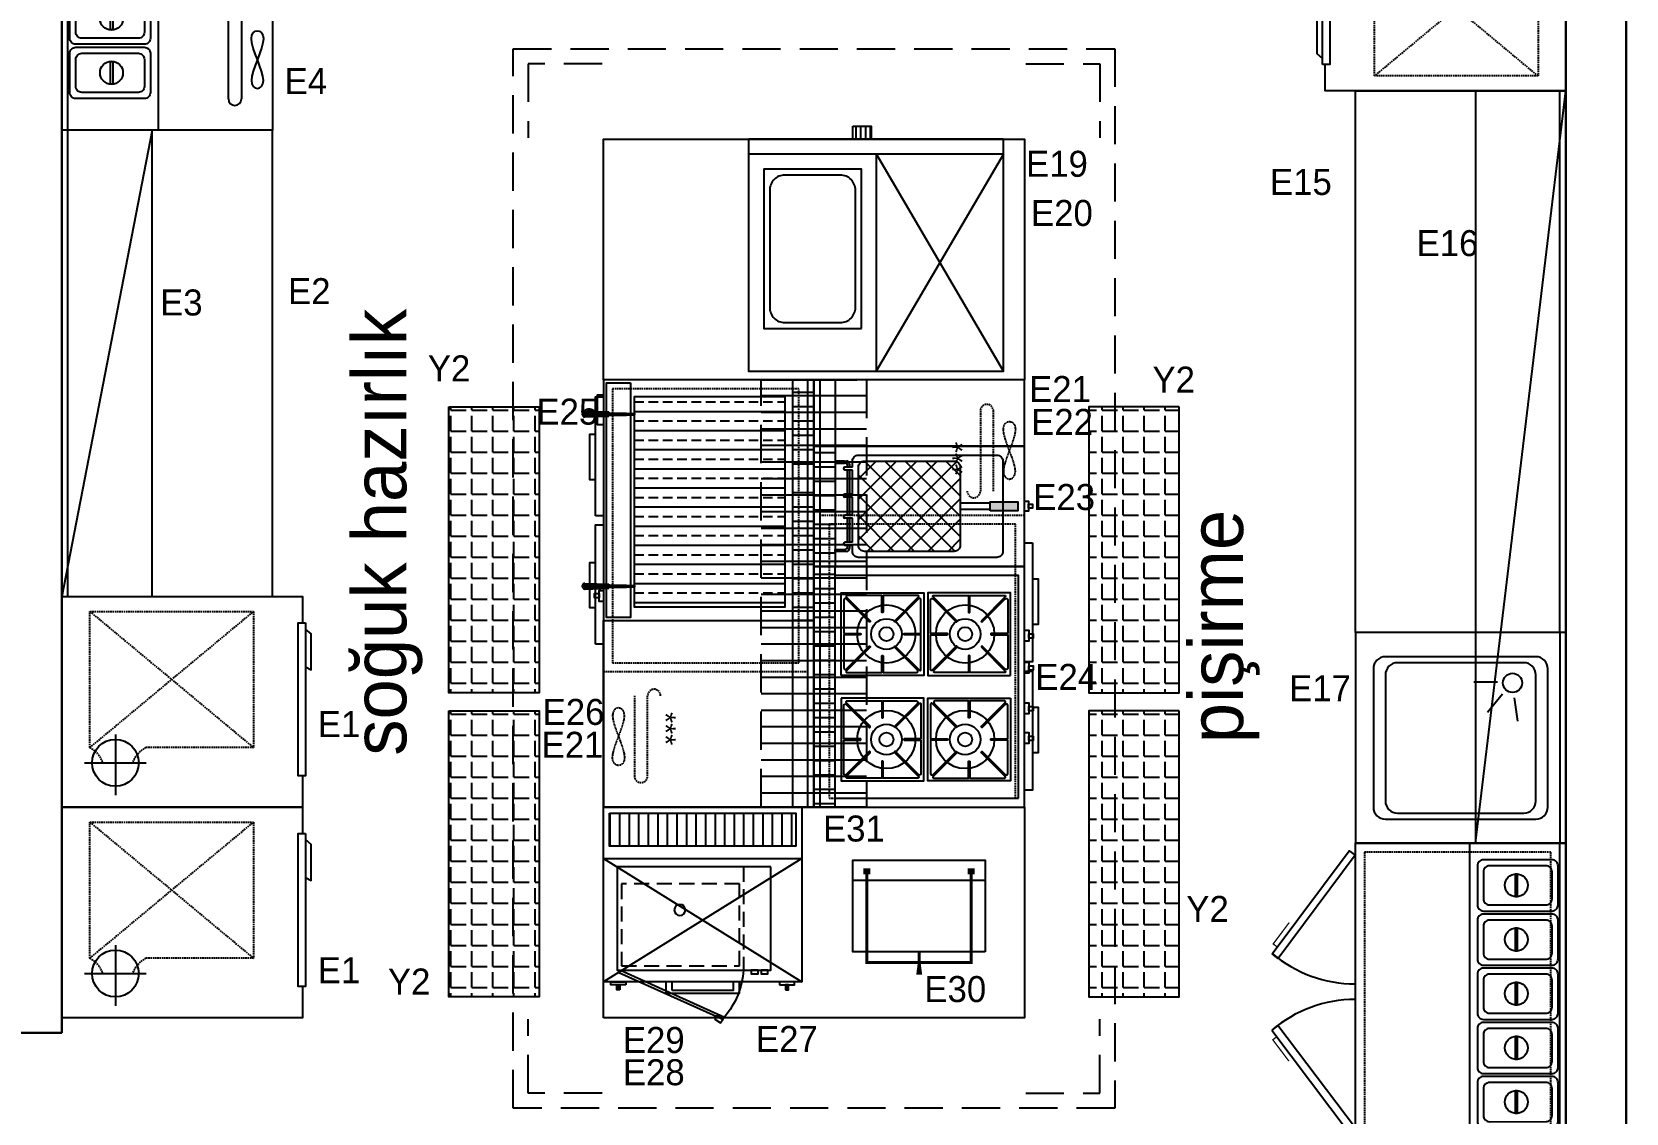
# Model space of a CAD drawing. Header units: centimetres. Extents: x 10321 to 16377, y 5009 to 10690.
# Drawn here: x 13341 to 13871, y 7037 to 7397 of the extents above; entities that cross this region are included whole.
import ezdxf
from ezdxf.enums import TextEntityAlignment as Align

# ---------------------------------------------------------------- set-up
doc = ezdxf.new("R2010")
doc.units = ezdxf.units.CM
doc.header["$MEASUREMENT"] = 0
doc.linetypes.add('DASHED', pattern=[0.75, 0.5, -0.25])
doc.linetypes.add('HIDDENX2', pattern=[19.05, 12.7, -6.35])
doc.layers.add('CIHAZ', color=2, linetype='Continuous')
doc.layers.add('MUTFAKEKİPMAN', color=1, linetype='Continuous')
doc.layers.add('xxx_Auto_Duvar_Duvar Plan Kesit', color=7, linetype='Continuous', lineweight=30)
doc.styles.get("Standard").update_dxf_attribs({"font": 'arial.ttf'})
doc.styles.add('TAKSİM', font='GOTHIC.TTF', dxfattribs={"height": 20})
pattern_1 = [(360, (11440.315, 1288.678), (-1e-14, 6.985), [5.08, -1.905]), (90, (11440.315, 1288.678), (-6.985, -1e-14), [5.08, -1.905])]
pattern_2 = [(360, (11440.315, 1389.725), (-1e-14, 6.985), [5.08, -1.905]), (90, (11440.315, 1389.725), (-6.985, -1e-14), [5.08, -1.905])]

# ---------------------------------------------------------------- blocks, each defined once
blk = doc.blocks.new('A$C734D7A9C')
at = {"layer": 'CIHAZ', "color": 1}
for p, q in [((14.73, 75.33), (14.73, 54.78)), ((24.09, 65.06), (3.98, 65.06))]:
    blk.add_line(p, q, dxfattribs=at)
at = {"layer": 'CIHAZ', "color": 5, "linetype": 'DASHED'}
blk.add_line((65.01, 73.52), (19.82, 19.15), dxfattribs=at)
at = {"layer": 'CIHAZ', "color": 5}
for points in [[(61.2, 1.82), (10.36, 1.82), (10.36, 4.32), (61.2, 4.32)], [(59.2, 1.82), (46.6, 1.82), (45.6, 0), (57.6, 0)]]:
    blk.add_lwpolyline(points, close=True, dxfattribs=at)
at = {"layer": 'CIHAZ', "color": 1}
blk.add_circle((14.73, 65.06), 7.76, dxfattribs=at)
at = {"layer": 'MUTFAKEKİPMAN', "linetype": 'DASHED'}
for p, q in [((19.82, 73.52), (65.01, 73.52)), ((65.01, 73.52), (65.01, 19.15)), ((19.82, 19.15), (19.82, 54.92)), ((65.01, 19.15), (19.82, 19.15))]:
    blk.add_line(p, q, dxfattribs=at)
at = {"layer": 'MUTFAKEKİPMAN', "color": 5, "linetype": 'DASHED'}
blk.add_line((19.82, 73.52), (65.01, 19.15), dxfattribs=at)
at = {"layer": 'MUTFAKEKİPMAN'}
blk.add_lwpolyline([(10.36, 2.81), (0, 2.81), (0, 82.81), (70, 82.81), (70, 2.81), (61.2, 2.81)], dxfattribs=at)
at = {"layer": 'MUTFAKEKİPMAN', "linetype": 'DASHED'}
for centre, radius, start, end in [((11.6, 78.09), 9.4, 291.2079, 330.9566), ((11, 49.89), 10.16, 29.6907, 66.7752)]:
    blk.add_arc(centre, radius, start, end, dxfattribs=at)
blk = doc.blocks.new('188-70-M')
at = {"layer": 'MUTFAKEKİPMAN'}
blk.add_line((47.58, -126.01), (47.58, 61.99), dxfattribs=at)
for points in [[(-48.08, 25.3), (-22.47, 59.53), (-20.42, 57.99), (-46.03, 23.76)], [(-20.42, -126.01), (49.58, -126.01), (49.58, 61.99), (-20.42, 61.99)], [(17.58, 61.99), (17.58, -126.02), (49.58, -126.02), (49.58, 61.99)], [(32.71, 51.77), (32.71, 44.27), (33.46, 44.27), (33.46, 51.77)], [(32.71, 33.77), (32.71, 26.27), (33.46, 26.27), (33.46, 33.77)], [(32.71, 15.77), (32.71, 8.27), (33.46, 8.27), (33.46, 15.77)], [(-48.23, -0.07), (-22.46, -34.18), (-20.42, -32.64), (-46.19, 1.48)], [(32.71, -2.23), (32.71, -9.73), (33.46, -9.73), (33.46, -2.23)], [(32.71, -20.23), (32.71, -27.73), (33.46, -27.73), (33.46, -20.23)], [(32.71, -38.23), (32.71, -45.73), (33.46, -45.73), (33.46, -38.23)], [(-48.23, -46.05), (-22.46, -80.16), (-20.42, -78.61), (-46.19, -44.5)], [(32.71, -56.23), (32.71, -63.73), (33.46, -63.73), (33.46, -56.23)], [(32.71, -74.23), (32.71, -81.73), (33.46, -81.73), (33.46, -74.23)], [(-17.39, -109.57), (-17.22, -108.11), (-16.77, -106.41), (-16.12, -104.55), (-15.39, -102.6), (-14.65, -100.65), (-14.01, -98.79), (-13.56, -97.09), (-13.39, -95.63), (-13.56, -94.48), (-14.01, -93.67), (-14.65, -93.18), (-15.39, -93.01), (-16.12, -93.18), (-16.77, -93.67), (-17.22, -94.48), (-17.39, -95.63), (-17.22, -97.09), (-16.77, -98.79), (-16.12, -100.65), (-15.39, -102.6), (-14.65, -104.55), (-14.01, -106.41), (-13.56, -108.11), (-13.39, -109.57), (-13.56, -110.72), (-14.01, -111.53), (-14.65, -112.02), (-15.39, -112.19), (-16.12, -112.02), (-16.77, -111.53), (-17.22, -110.72)], [(32.71, -92.23), (32.71, -99.73), (33.46, -99.73), (33.46, -92.23)], [(32.32, -110.23), (32.32, -117.73), (33.07, -117.73), (33.07, -110.23)]]:
    blk.add_lwpolyline(points, close=True, dxfattribs=at)
at = {"layer": 'MUTFAKEKİPMAN', "linetype": 'DASHED'}
blk.add_lwpolyline([(44.58, -78.01), (44.58, 58.99), (-17.42, 58.99), (-17.42, -78.01)], close=True, dxfattribs=at)
at = {"layer": 'MUTFAKEKİPMAN'}
for points in [[(20.18, 54.48), (20.18, 41.48, 0.414214), (22.18, 39.48), (44.98, 39.48, 0.414214), (46.98, 41.48), (46.98, 54.48, 0.414214), (44.98, 56.48), (22.18, 56.48, 0.414214)], [(22.18, 52.48), (22.18, 43.48, 0.414214), (24.18, 41.48), (42.98, 41.48, 0.414214), (44.98, 43.48), (44.98, 52.48, 0.414214), (42.98, 54.48), (24.18, 54.48, 0.414214)], [(20.18, 36.48), (20.18, 23.48, 0.414214), (22.18, 21.48), (44.98, 21.48, 0.414214), (46.98, 23.48), (46.98, 36.48, 0.414214), (44.98, 38.48), (22.18, 38.48, 0.414214)], [(22.18, 34.48), (22.18, 25.48, 0.414214), (24.18, 23.48), (42.98, 23.48, 0.414214), (44.98, 25.48), (44.98, 34.48, 0.414214), (42.98, 36.48), (24.18, 36.48, 0.414214)], [(20.18, 18.48), (20.18, 5.48, 0.414214), (22.18, 3.48), (44.98, 3.48, 0.414214), (46.98, 5.48), (46.98, 18.48, 0.414214), (44.98, 20.48), (22.18, 20.48, 0.414214)], [(22.18, 16.48), (22.18, 7.48, 0.414214), (24.18, 5.48), (42.98, 5.48, 0.414214), (44.98, 7.48), (44.98, 16.48, 0.414214), (42.98, 18.48), (24.18, 18.48, 0.414214)], [(20.18, 0.48), (20.18, -12.52, 0.414214), (22.18, -14.52), (44.98, -14.52, 0.414214), (46.98, -12.52), (46.98, 0.48, 0.414214), (44.98, 2.48), (22.18, 2.48, 0.414214)], [(22.18, -1.52), (22.18, -10.52, 0.414214), (24.18, -12.52), (42.98, -12.52, 0.414214), (44.98, -10.52), (44.98, -1.52, 0.414214), (42.98, 0.48), (24.18, 0.48, 0.414214)], [(20.18, -17.52), (20.18, -30.52, 0.414214), (22.18, -32.52), (44.98, -32.52, 0.414214), (46.98, -30.52), (46.98, -17.52, 0.414214), (44.98, -15.52), (22.18, -15.52, 0.414214)], [(22.18, -19.52), (22.18, -28.52, 0.414214), (24.18, -30.52), (42.98, -30.52, 0.414214), (44.98, -28.52), (44.98, -19.52, 0.414214), (42.98, -17.52), (24.18, -17.52, 0.414214)], [(20.18, -35.52), (20.18, -48.52, 0.414214), (22.18, -50.52), (44.98, -50.52, 0.414214), (46.98, -48.52), (46.98, -35.52, 0.414214), (44.98, -33.52), (22.18, -33.52, 0.414214)], [(22.18, -37.52), (22.18, -46.52, 0.414214), (24.18, -48.52), (42.98, -48.52, 0.414214), (44.98, -46.52), (44.98, -37.52, 0.414214), (42.98, -35.52), (24.18, -35.52, 0.414214)], [(20.18, -53.52), (20.18, -66.52, 0.414214), (22.18, -68.52), (44.98, -68.52, 0.414214), (46.98, -66.52), (46.98, -53.52, 0.414214), (44.98, -51.52), (22.18, -51.52, 0.414214)], [(22.18, -55.52), (22.18, -64.52, 0.414214), (24.18, -66.52), (42.98, -66.52, 0.414214), (44.98, -64.52), (44.98, -55.52, 0.414214), (42.98, -53.52), (24.18, -53.52, 0.414214)], [(20.18, -71.52), (20.18, -84.52, 0.414214), (22.18, -86.52), (44.98, -86.52, 0.414214), (46.98, -84.52), (46.98, -71.52, 0.414214), (44.98, -69.52), (22.18, -69.52, 0.414214)], [(22.18, -73.52), (22.18, -82.52, 0.414214), (24.18, -84.52), (42.98, -84.52, 0.414214), (44.98, -82.52), (44.98, -73.52, 0.414214), (42.98, -71.52), (24.18, -71.52, 0.414214)], [(20.18, -89.52), (20.18, -102.52, 0.414214), (22.18, -104.52), (44.98, -104.52, 0.414214), (46.98, -102.52), (46.98, -89.52, 0.414214), (44.98, -87.52), (22.18, -87.52, 0.414214)], [(22.18, -91.52), (22.18, -100.52, 0.414214), (24.18, -102.52), (42.98, -102.52, 0.414214), (44.98, -100.52), (44.98, -91.52, 0.414214), (42.98, -89.52), (24.18, -89.52, 0.414214)], [(19.79, -107.52), (19.79, -120.52, 0.414214), (21.79, -122.52), (44.59, -122.52, 0.414214), (46.59, -120.52), (46.59, -107.52, 0.414214), (44.59, -105.52), (21.79, -105.52, 0.414214)], [(21.79, -109.52), (21.79, -118.52, 0.414214), (23.79, -120.52), (42.59, -120.52, 0.414214), (44.59, -118.52), (44.59, -109.52, 0.414214), (42.59, -107.52), (23.79, -107.52, 0.414214)]]:
    blk.add_lwpolyline(points, format="xyb", close=True, dxfattribs=at)
at = {"layer": 'MUTFAKEKİPMAN', "const_width": 0.428}
for points in [[(-46.4, 27.55), (-47.72, 28.54), (-43.49, 34.19), (-42.41, 35.64)], [(-46.54, -2.32), (-47.86, -3.31), (-43.6, -8.95), (-42.51, -10.39)], [(-46.54, -48.29), (-47.86, -49.29), (-43.6, -54.92), (-42.51, -56.37)]]:
    blk.add_lwpolyline(points, dxfattribs=at)
at = {"layer": 'MUTFAKEKİPMAN'}
blk.add_lwpolyline([(47.58, -81.01), (-20.42, -81.01)], dxfattribs=at)
for points in [[(-10.08, -89.01), (-10.08, -115.68, 1), (-5.74, -115.68)], [(-5.74, -115.68), (-5.74, -89.01, -1), (-1.39, -89.01)]]:
    blk.add_lwpolyline(points, format="xyb", dxfattribs=at)
for centre in [(33.11, 48.02), (33.11, 30.02), (33.11, 12.02), (33.11, -5.98), (33.11, -23.98), (33.11, -41.98), (33.11, -59.98), (33.11, -77.98), (33.11, -95.98), (32.72, -113.98)]:
    blk.add_circle(centre, 3.82, dxfattribs=at)
for centre, start, end in [((-20.42, 57.99), 229.755, 270), ((-20.42, -32.64), 90, 130.5092), ((-20.42, -78.61), 90, 130.5092)]:
    blk.add_arc(centre, 42.75, start, end, dxfattribs=at)
blk = doc.blocks.new('A$C01E77913')
at = {"layer": 'MUTFAKEKİPMAN'}
for points in [[(2, 26.8), (15, 26.8, -0.414214), (17, 24.8), (17, 2, -0.414214), (15, 0), (2, 0, -0.414214), (0, 2), (0, 24.8, -0.414214)], [(4, 24.8), (13, 24.8, -0.414214), (15, 22.8), (15, 4, -0.414214), (13, 2), (4, 2, -0.414214), (2, 4), (2, 22.8, -0.414214)]]:
    blk.add_lwpolyline(points, format="xyb", close=True, dxfattribs=at)
blk.add_lwpolyline([(4.71, 14.27), (12.21, 14.27), (12.21, 13.52), (4.71, 13.52)], close=True, dxfattribs=at)
blk.add_circle((8.46, 13.87), 3.82, dxfattribs=at)
blk = doc.blocks.new('A$C7F572209')
at = {"layer": 'MUTFAKEKİPMAN'}
for p, q in [((2, 0), (2, 143)), ((55.32, 10.33), (55.32, 37)), ((59.66, 37), (59.66, 10.33)), ((63.14, 31.53), (63.6, 32.34)), ((63.6, 32.34), (64.24, 32.83)), ((64.24, 32.83), (64.97, 33)), ((64.97, 33), (65.71, 32.83)), ((65.71, 32.83), (66.35, 32.34)), ((66.35, 32.34), (66.8, 31.53)), ((62.97, 30.38), (63.14, 31.53)), ((63.14, 28.93), (62.97, 30.38)), ((63.6, 27.22), (63.14, 28.93)), ((64.24, 25.36), (63.6, 27.22)), ((66.35, 27.22), (65.71, 25.36)), ((66.8, 28.93), (66.35, 27.22)), ((66.8, 31.53), (66.97, 30.38)), ((66.97, 30.38), (66.8, 28.93)), ((64.24, 21.46), (63.6, 19.6)), ((64.97, 23.41), (64.24, 25.36)), ((64.97, 23.41), (64.24, 21.46)), ((65.71, 25.36), (64.97, 23.41)), ((65.71, 21.46), (64.97, 23.41)), ((66.35, 19.6), (65.71, 21.46)), ((63.14, 17.9), (62.97, 16.44)), ((62.97, 16.44), (63.14, 15.3)), ((63.6, 19.6), (63.14, 17.9)), ((66.8, 17.9), (66.35, 19.6)), ((66.97, 16.44), (66.8, 17.9)), ((66.8, 15.3), (66.97, 16.44)), ((63.14, 15.3), (63.6, 14.48)), ((63.6, 14.48), (64.24, 13.99)), ((64.24, 13.99), (64.97, 13.83)), ((64.97, 13.83), (65.71, 13.99)), ((65.71, 13.99), (66.35, 14.48)), ((66.35, 14.48), (66.8, 15.3))]:
    blk.add_line(p, q, dxfattribs=at)
for points in [[(70, 0), (0, 0), (0, 143), (70, 143)], [(32, 143), (32, 0), (0, 0), (0, 143)], [(97.82, 107.8), (72.05, 141.91), (70, 140.36), (95.77, 106.25)], [(97.82, 79.96), (72.05, 45.85), (70, 47.4), (95.77, 81.51)]]:
    blk.add_lwpolyline(points, close=True, dxfattribs=at)
at = {"layer": 'MUTFAKEKİPMAN', "linetype": 'DASHED'}
blk.add_lwpolyline([(5, 48), (5, 140), (67, 140), (67, 48)], close=True, dxfattribs=at)
at = {"layer": 'MUTFAKEKİPMAN', "const_width": 0.427}
for points in [[(96.12, 110.04), (97.44, 111.04), (93.18, 116.67), (92.09, 118.11)], [(96.12, 77.72), (97.44, 76.72), (93.18, 71.09), (92.09, 69.64)]]:
    blk.add_lwpolyline(points, dxfattribs=at)
at = {"layer": 'MUTFAKEKİPMAN'}
blk.add_lwpolyline([(2, 45), (70, 45)], dxfattribs=at)
for centre, radius, start, end in [((70, 140.36), 42.75, 270, 310.5092), ((70, 47.4), 42.75, 49.4908, 90), ((53.15, 37), 2.17, 0, 180), ((57.49, 10.33), 2.17, 180, 0)]:
    blk.add_arc(centre, radius, start, end, dxfattribs=at)
at = {"layer": 'MUTFAKEKİPMAN', "rotation": 270}
for p in [(2.6, 135.49), (2.6, 117.49), (2.6, 99.49), (2.6, 81.49), (2.6, 63.49), (2.6, 45.49), (2.6, 27.49)]:
    blk.add_blockref('A$C01E77913', p, dxfattribs=at)
blk = doc.blocks.new('A$C13F65F0A')
at = {"layer": 'MUTFAKEKİPMAN'}
h = blk.add_hatch(dxfattribs=at)
h.set_pattern_fill('LINE', color=256, scale=0.5, style=0)
h.set_pattern_definition([(360, (-3768.8105, 1300.4031), (5e-16, 1.5875), [])])
h.paths.add_polyline_path([(4.26, 34.64), (4.26, 40.79), (0, 40.79), (0, 34.64)])
for p, q in [((9.26, 84.7), (9.26, 0)), ((9.26, 84.7), (81.36, 42.35)), ((81.36, 84.7), (9.26, 42.5)), ((81.36, 42.5), (9.26, 42.5))]:
    blk.add_line(p, q, dxfattribs=at)
for points in [[(4.26, 84.7), (4.26, 0), (81.36, 0), (81.36, 84.7)], [(0, 34.64), (0, 40.79), (4.26, 40.79), (4.26, 34.64)], [(67.26, 37.5), (14.26, 37.5), (14.26, 5), (67.26, 5)]]:
    blk.add_lwpolyline(points, close=True, dxfattribs=at)
blk.add_lwpolyline([(60.26, 35.5), (21.26, 35.5, 0.414214), (16.26, 30.5), (16.26, 12, 0.414214), (21.26, 7), (60.26, 7, 0.414214), (65.26, 12), (65.26, 30.5, 0.414214)], format="xyb", close=True, dxfattribs=at)
blk = doc.blocks.new('A$C3E822EE1')
at = {"layer": 'MUTFAKEKİPMAN'}
h = blk.add_hatch(dxfattribs=at)
h.set_pattern_fill('ANSI32', color=256, angle=180, style=0)
h.set_pattern_definition([(315, (-4249.49996, 7833.96362), (-0.265165043, -0.265165043), []), (315, (-4249.3232, 7833.96362), (-0.265165043, -0.265165043), [])])
h.paths.add_polyline_path([(12.1, 69), (10.72, 69), (10.69, 70), (12.14, 70)])
h.paths.add_polyline_path([(12.07, 68.17), (11.76, 68.17), (11.76, 62.37), (11.68, 61), (11.15, 61), (11.07, 62.37), (11.07, 68.17), (10.75, 68.17), (10.72, 69), (12.1, 69)])
h.paths.add_polyline_path([(12.2, 72), (10.62, 72), (10.48, 76.14, -0.437405), (11.18, 76.9), (11.64, 76.9, -0.437405), (12.35, 76.14)])
h.paths.add_polyline_path([(12.14, 70), (10.69, 70), (10.62, 72), (12.2, 72)])
h.paths.add_polyline_path([(11.6, 59.71), (11.23, 59.71), (11.15, 61), (11.68, 61)])
h = blk.add_hatch(dxfattribs=at)
h.set_pattern_fill('ANSI32', color=256, angle=180, style=0)
h.set_pattern_definition([(225, (4329.50004, 7833.96362), (0.265165043, -0.265165043), []), (225, (4329.32326, 7833.96362), (0.265165043, -0.265165043), [])])
h.paths.add_polyline_path([(67.9, 69), (69.28, 69), (69.31, 70), (67.86, 70)])
h.paths.add_polyline_path([(67.93, 68.17), (68.24, 68.17), (68.24, 62.37), (68.32, 61), (68.85, 61), (68.93, 62.37), (68.93, 68.17), (69.25, 68.17), (69.28, 69), (67.9, 69)])
h.paths.add_polyline_path([(67.8, 72), (69.38, 72), (69.52, 76.14, 0.437405), (68.82, 76.9), (68.36, 76.9, 0.437405), (67.65, 76.14)])
h.paths.add_polyline_path([(67.86, 70), (69.31, 70), (69.38, 72), (67.8, 72)])
h.paths.add_polyline_path([(68.4, 59.71), (68.77, 59.71), (68.85, 61), (68.32, 61)])
h = blk.add_hatch(dxfattribs=at)
h.set_pattern_fill('ANSI33', color=256, angle=225, style=0)
h.set_pattern_definition([(270, (3371.733, 5045.6104), (6.35, -2e-15), []), (270, (3368.558, 5042.4354), (6.35, -2e-15), [3.175, -1.5875])])
h.paths.add_polyline_path([(74.47, 9.71), (74.47, 59.71), (4.47, 59.71), (4.47, 9.71)])
h = blk.add_hatch(dxfattribs=at)
h.set_pattern_fill('ANSI31', color=256, scale=1.5, angle=225, style=0)
h.set_pattern_definition([(270, (3371.7327, 5050.6104), (4.7625, -1e-15), [])])
h.paths.add_polyline_path([(0, 7), (0, 0), (80, 0), (80, 7)])
for p, q in [((10.48, 76.14), (10.75, 68.17)), ((10.75, 68.17), (10.48, 76.14)), ((11.64, 76.9), (11.18, 76.9)), ((11.18, 76.9), (11.64, 76.9)), ((12.35, 76.14), (12.07, 68.17)), ((67.65, 76.14), (67.93, 68.17)), ((68.36, 76.9), (68.82, 76.9)), ((68.82, 76.9), (68.36, 76.9)), ((69.52, 76.14), (69.25, 68.17)), ((69.25, 68.17), (69.52, 76.14)), ((10.75, 68.17), (11.07, 68.17)), ((11.07, 68.17), (10.75, 68.17)), ((11.07, 68.17), (11.07, 62.37)), ((11.76, 68.17), (11.76, 62.37)), ((12.07, 68.17), (11.76, 68.17)), ((67.93, 68.17), (68.24, 68.17)), ((68.24, 68.17), (68.24, 62.37)), ((68.93, 68.17), (68.93, 62.37)), ((69.25, 68.17), (68.93, 68.17)), ((68.93, 68.17), (69.25, 68.17)), ((11.07, 62.37), (11.23, 59.71)), ((11.23, 59.71), (11.6, 59.71)), ((11.6, 59.71), (11.23, 59.71)), ((11.76, 62.37), (11.6, 59.71)), ((68.24, 62.37), (68.4, 59.71)), ((68.77, 59.71), (68.4, 59.71)), ((68.4, 59.71), (68.77, 59.71)), ((68.93, 62.37), (68.77, 59.71))]:
    blk.add_line(p, q, dxfattribs=at)
for points in [[(80, 70), (0, 70), (0, 0), (80, 0)], [(79, 61), (1, 61), (1, 69), (79, 69)], [(9.94, 70), (6.3, 70), (6.3, 71.46), (9.94, 71.46)], [(8.98, 71.46), (7.52, 71.46), (7.52, 72.92), (8.98, 72.92)], [(75, 70), (65, 70), (65, 72), (75, 72)], [(74.47, 9.71), (4.47, 9.71), (4.47, 59.71), (74.47, 59.71)], [(80, 0), (0, 0), (0, 7), (80, 7)]]:
    blk.add_lwpolyline(points, close=True, dxfattribs=at)
for centre, start, end in [((11.18, 76.19), 90, 184.4992), ((11.18, 76.19), 90, 184.4992), ((11.64, 76.19), 355.5008, 90), ((68.36, 76.19), 90, 184.4992), ((68.82, 76.19), 355.5008, 90), ((68.82, 76.19), 355.5008, 90)]:
    blk.add_arc(centre, 0.706, start, end, dxfattribs=at)
blk = doc.blocks.new('A$C73D23312')
at = {"layer": 'MUTFAKEKİPMAN'}
h = blk.add_hatch(dxfattribs=at)
h.set_pattern_fill('ANSI31', color=256, scale=1.5, angle=45, style=0)
h.set_pattern_definition([(90, (-2508.419, -6412.801), (-4.7625, 9e-16), [])])
h.paths.add_polyline_path([(0, 72.92), (0, 65.92), (80, 65.92), (80, 72.92)])
for points in [[(0, 2.92), (80, 2.92), (80, 72.92), (0, 72.92)], [(80, 65.92), (0, 65.92), (0, 72.92), (80, 72.92)], [(3, 4.92), (77, 4.92), (77, 65.92), (3, 65.92)], [(21.2, 2.92), (24.84, 2.92), (24.84, 1.46), (21.2, 1.46)], [(22.17, 1.46), (23.62, 1.46), (23.62, 0), (22.17, 0)], [(31.05, 2.92), (34.69, 2.92), (34.69, 1.46), (31.05, 1.46)], [(32.02, 1.46), (33.47, 1.46), (33.47, 0), (32.02, 0)], [(44.56, 2.92), (48.2, 2.92), (48.2, 1.46), (44.56, 1.46)], [(45.52, 1.46), (46.98, 1.46), (46.98, 0), (45.52, 0)], [(55.2, 2.92), (58.84, 2.92), (58.84, 1.46), (55.2, 1.46)], [(56.16, 1.46), (57.62, 1.46), (57.62, 0), (56.16, 0)]]:
    blk.add_lwpolyline(points, close=True, dxfattribs=at)
for points in [[(36.24, 63.92), (8.73, 63.92), (8.73, 36.4), (36.24, 36.4), (36.24, 63.92)], [(43.76, 63.92), (71.27, 63.92), (71.27, 36.4), (43.76, 36.4), (43.76, 63.92)], [(36.24, 7.55), (8.73, 7.55), (8.73, 35.06), (36.24, 35.06), (36.24, 7.55)], [(43.76, 7.55), (71.27, 7.55), (71.27, 35.06), (43.76, 35.06), (43.76, 7.55)]]:
    blk.add_lwpolyline(points, dxfattribs=at)
for points in [[(22.25, 62.97), (22.25, 57.5, 0.414214), (22.44, 57.31), (22.53, 57.31, 0.414214), (22.72, 57.5), (22.72, 62.97), (33.82, 62.97, -0.668179), (34.16, 62.17), (26.51, 54.52, 0.810443), (26.89, 54.24), (34.81, 62.16, -0.668179), (35.3, 61.96), (35.3, 50.4), (29.82, 50.4, 0.414214), (29.63, 50.21), (29.63, 50.11, 0.414214), (29.82, 49.92), (35.3, 49.92), (35.3, 38.82, -0.668179), (34.49, 38.49), (26.85, 46.13, 0.810443), (26.56, 45.75), (34.48, 37.83, -0.668179), (34.28, 37.35), (22.72, 37.35), (22.72, 42.82, 0.414214), (22.53, 43.01), (22.44, 43.01, 0.414214), (22.25, 42.82), (22.25, 37.35), (11.14, 37.35, -0.668179), (10.81, 38.15), (18.45, 45.79, 0.810443), (18.07, 46.08), (10.15, 38.16, -0.668179), (9.67, 38.36), (9.67, 49.92), (15.14, 49.92, 0.414214), (15.33, 50.11), (15.33, 50.21, 0.414214), (15.14, 50.4), (9.67, 50.4), (9.67, 61.96, -0.668179), (10.15, 62.16), (18.07, 54.24, 0.810443), (18.45, 54.52), (10.81, 62.17, -0.668179), (11.14, 62.97)], [(57.75, 62.97), (57.75, 57.5, -0.414214), (57.56, 57.31), (57.47, 57.31, -0.414214), (57.28, 57.5), (57.28, 62.97), (46.18, 62.97, 0.668179), (45.84, 62.17), (53.49, 54.52, -0.810443), (53.11, 54.24), (45.19, 62.16, 0.668179), (44.7, 61.96), (44.7, 50.4), (50.18, 50.4, -0.414214), (50.37, 50.21), (50.37, 50.11, -0.414214), (50.18, 49.92), (44.7, 49.92), (44.7, 38.82, 0.668179), (45.51, 38.49), (53.15, 46.13, -0.810443), (53.44, 45.75), (45.52, 37.83, 0.668179), (45.72, 37.35), (57.28, 37.35), (57.28, 42.82, -0.414214), (57.47, 43.01), (57.56, 43.01, -0.414214), (57.75, 42.82), (57.75, 37.35), (68.86, 37.35, 0.668179), (69.19, 38.15), (61.55, 45.79, -0.810443), (61.93, 46.08), (69.85, 38.16, 0.668179), (70.33, 38.36), (70.33, 49.92), (64.86, 49.92, -0.414214), (64.67, 50.11), (64.67, 50.21, -0.414214), (64.86, 50.4), (70.33, 50.4), (70.33, 61.96, 0.668179), (69.85, 62.16), (61.93, 54.24, -0.810443), (61.55, 54.52), (69.19, 62.17, 0.668179), (68.86, 62.97)], [(22.25, 8.49), (22.25, 13.97, -0.414214), (22.44, 14.16), (22.53, 14.16, -0.414214), (22.72, 13.97), (22.72, 8.49), (33.82, 8.49, 0.668179), (34.16, 9.3), (26.51, 16.94, -0.810443), (26.89, 17.23), (34.81, 9.31, 0.668179), (35.3, 9.51), (35.3, 21.07), (29.82, 21.07, -0.414214), (29.63, 21.26), (29.63, 21.35, -0.414214), (29.82, 21.54), (35.3, 21.54), (35.3, 32.65, 0.668179), (34.49, 32.98), (26.85, 25.34, -0.810443), (26.56, 25.72), (34.48, 33.64, 0.668179), (34.28, 34.12), (22.72, 34.12), (22.72, 28.65, -0.414214), (22.53, 28.46), (22.44, 28.46, -0.414214), (22.25, 28.65), (22.25, 34.12), (11.14, 34.12, 0.668179), (10.81, 33.31), (18.45, 25.67, -0.810443), (18.07, 25.38), (10.15, 33.3, 0.668179), (9.67, 33.1), (9.67, 21.54), (15.14, 21.54, -0.414214), (15.33, 21.35), (15.33, 21.26, -0.414214), (15.14, 21.07), (9.67, 21.07), (9.67, 9.51, 0.668179), (10.15, 9.31), (18.07, 17.23, -0.810443), (18.45, 16.94), (10.81, 9.3, 0.668179), (11.14, 8.49)], [(57.75, 8.49), (57.75, 13.97, 0.414214), (57.56, 14.16), (57.47, 14.16, 0.414214), (57.28, 13.97), (57.28, 8.49), (46.18, 8.49, -0.668179), (45.84, 9.3), (53.49, 16.94, 0.810443), (53.11, 17.23), (45.19, 9.31, -0.668179), (44.7, 9.51), (44.7, 21.07), (50.18, 21.07, 0.414214), (50.37, 21.26), (50.37, 21.35, 0.414214), (50.18, 21.54), (44.7, 21.54), (44.7, 32.65, -0.668179), (45.51, 32.98), (53.15, 25.34, 0.810443), (53.44, 25.72), (45.52, 33.64, -0.668179), (45.72, 34.12), (57.28, 34.12), (57.28, 28.65, 0.414214), (57.47, 28.46), (57.56, 28.46, 0.414214), (57.75, 28.65), (57.75, 34.12), (68.86, 34.12, -0.668179), (69.19, 33.31), (61.55, 25.67, 0.810443), (61.93, 25.38), (69.85, 33.3, -0.668179), (70.33, 33.1), (70.33, 21.54), (64.86, 21.54, 0.414214), (64.67, 21.35), (64.67, 21.26, 0.414214), (64.86, 21.07), (70.33, 21.07), (70.33, 9.51, -0.668179), (69.85, 9.31), (61.93, 17.23, 0.810443), (61.55, 16.94), (69.19, 9.3, -0.668179), (68.86, 8.49)]]:
    blk.add_lwpolyline(points, format="xyb", close=True, dxfattribs=at)
for centre, radius in [((22.48, 48.82), 9.68), ((57.52, 48.82), 9.68), ((22.48, 48.82), 5.09), ((57.52, 48.82), 5.09), ((22.48, 48.82), 2.34), ((57.52, 48.82), 2.34), ((22.48, 22.65), 9.68), ((57.52, 22.65), 9.68), ((22.48, 22.65), 5.09), ((57.52, 22.65), 5.09), ((22.48, 22.65), 2.34), ((57.52, 22.65), 2.34)]:
    blk.add_circle(centre, radius, dxfattribs=at)
blk = doc.blocks.new('A$C26D3519E')
at = {"layer": 'MUTFAKEKİPMAN'}
h = blk.add_hatch(dxfattribs=at)
h.set_pattern_fill('ANSI31', color=256, angle=45, style=0)
h.set_pattern_definition([(90, (-2777.067, -8355.0508), (-3.175, 7e-16), [])])
h.paths.add_polyline_path([(64, 48.81), (64, 59.81), (2, 59.81), (2, 48.81)])
for p, q in [((0, 44.81), (66, 3.81)), ((66, 44.81), (0, 3.81))]:
    blk.add_line(p, q, dxfattribs=at)
for points in [[(0, 61.81), (66, 61.81), (66, 3.81), (0, 3.81)], [(2, 59.81), (64, 59.81), (64, 48.81), (2, 48.81)], [(0, 44.81), (66, 44.81), (66, 3.81), (0, 3.81)], [(7.47, 2.81), (2.47, 2.81), (2.47, 3.81), (7.47, 3.81)], [(5.47, 1.14), (4.47, 1.14), (4.47, 2.81), (5.47, 2.81)], [(20.75, 0), (45.25, 0), (45.25, 3.81), (20.75, 3.81)], [(22.75, 1), (43.25, 1), (43.25, 3.81), (22.75, 3.81)], [(58.53, 2.81), (63.53, 2.81), (63.53, 3.81), (58.53, 3.81)], [(60.53, 1.14), (61.53, 1.14), (61.53, 2.81), (60.53, 2.81)]]:
    blk.add_lwpolyline(points, close=True, dxfattribs=at)
for points in [[(4.97, 2.81), (4.97, 1.14)], [(61.03, 2.81), (61.03, 1.14)]]:
    blk.add_lwpolyline(points, dxfattribs=at)
blk = doc.blocks.new('A$C5D6D48C0')
at = {"layer": 'MUTFAKEKİPMAN'}
h = blk.add_hatch(dxfattribs=at)
h.set_pattern_fill('ANSI31', color=256, scale=1.5, angle=45, style=0)
h.set_pattern_definition([(90, (-3458.603, -4993.7387), (-4.7625, 9e-16), [])])
h.paths.add_polyline_path([(0, 72.62), (0, 65.62), (40, 65.62), (40, 72.62)])
h = blk.add_hatch(color=256, dxfattribs=at)
h.paths.add_polyline_path([(35, 61.8), (35, 62.44), (35, 65.62), (34.36, 65.62), (34.36, 62.44, -0.414214), (33.36, 61.44), (33, 61.44), (33, 60.8), (34, 60.8, 0.414214)])
h.paths.add_polyline_path([(32, 61.44), (24, 61.44), (24, 60.8), (32, 60.8)])
h.paths.add_polyline_path([(23, 61.44), (17, 61.44), (17, 60.8), (23, 60.8)])
h.paths.add_polyline_path([(16, 61.44), (8, 61.44), (8, 60.8), (16, 60.8)])
h.paths.add_polyline_path([(5.64, 62.44), (5.64, 65.62), (5, 65.62), (5, 61.8, 0.414214), (6, 60.8), (6.64, 60.8), (7, 60.8), (7, 61.44), (6.64, 61.44, -0.414214)])
h = blk.add_hatch(dxfattribs=at)
h.set_pattern_fill('ANSI37', color=256, scale=1.5, style=0)
h.set_pattern_definition([(45, (-3527.4763, -4981.5224), (-3.367596, 3.367596), []), (135, (-3527.4763, -4981.5224), (-3.367596, -3.367596), [])])
h.paths.add_polyline_path([(35, 55.84, 0.414214), (33, 57.84), (7, 57.84, 0.414214), (5, 55.84), (5, 26.01, 0.414214), (7, 24.01), (33, 24.01, 0.414214), (35, 26.01)])
blk.add_hatch(color=256, dxfattribs=at).paths.add_polyline_path([(18.49, 14.01), (21.51, 14.01), (21.51, 4.84), (18.49, 4.84)])
for p, q in [((5, 65.62), (5.64, 65.62)), ((5, 61.8), (5, 65.62)), ((5.64, 65.62), (5.64, 62.44)), ((35, 65.62), (34.36, 65.62)), ((34.36, 65.62), (34.36, 62.44)), ((35, 62.44), (35, 65.62)), ((6.64, 60.8), (6, 60.8)), ((6.64, 61.44), (7, 61.44)), ((7, 60.8), (6.64, 60.8)), ((7, 59.84), (7, 62.32)), ((8, 59.84), (8, 62.32)), ((8, 61.44), (16, 61.44)), ((16, 60.8), (8, 60.8)), ((16, 59.84), (16, 62.32)), ((17, 59.84), (17, 62.32)), ((17, 61.44), (23, 61.44)), ((23, 60.8), (17, 60.8)), ((23, 59.84), (23, 62.32)), ((24, 59.84), (24, 62.32)), ((24, 61.44), (32, 61.44)), ((32, 60.8), (24, 60.8)), ((32, 59.84), (32, 62.32)), ((33, 59.84), (33, 62.32)), ((33, 61.44), (33.36, 61.44)), ((34, 60.8), (33, 60.8)), ((35, 62.44), (35, 61.8))]:
    blk.add_line(p, q, dxfattribs=at)
for points in [[(0, 2.62), (40, 2.62), (40, 72.62), (0, 72.62)], [(0, 72.62), (40, 72.62), (40, 65.62), (0, 65.62)], [(19, 24.01), (19, 14.01), (21, 14.01), (21, 24.01)], [(18.49, 14.01), (21.51, 14.01), (21.51, 4.84), (18.49, 4.84)], [(18.36, 2.62), (21.64, 2.62), (21.64, 1.31), (18.36, 1.31)], [(19.34, 1.31), (20.66, 1.31), (20.66, 0), (19.34, 0)]]:
    blk.add_lwpolyline(points, close=True, dxfattribs=at)
for points in [[(29, 9.84), (5, 9.84, -0.414214), (3, 11.84), (3, 57.84, -0.414214), (5, 59.84), (7, 59.84)], [(33, 59.84), (35, 59.84, -0.414214), (37, 57.84), (37, 11.84, -0.414214), (35, 9.84), (29, 9.84)]]:
    blk.add_lwpolyline(points, format="xyb", dxfattribs=at)
for points in [[(8, 59.84), (16, 59.84)], [(17, 59.84), (23, 59.84)], [(24, 59.84), (32, 59.84)]]:
    blk.add_lwpolyline(points, dxfattribs=at)
blk.add_lwpolyline([(7, 57.84), (33, 57.84, -0.414214), (35, 55.84), (35, 26.01, -0.414214), (33, 24.01), (7, 24.01, -0.414214), (5, 26.01), (5, 55.84, -0.414214)], format="xyb", close=True, dxfattribs=at)
for centre, radius, start, end in [((6, 61.8), 1, 180, 270), ((6.64, 62.44), 1, 180, 270), ((7.5, 62.32), 0.5, 0, 180), ((16.5, 62.32), 0.5, 0, 180), ((23.5, 62.32), 0.5, 0, 180), ((32.5, 62.32), 0.5, 0, 180), ((33.36, 62.44), 1, 270, 0), ((34, 61.8), 1, 270, 0)]:
    blk.add_arc(centre, radius, start, end, dxfattribs=at)
blk = doc.blocks.new('A$C67BA2794')
at = {"layer": 'MUTFAKEKİPMAN'}
blk.add_lwpolyline([(0, 7.57), (44, 7.57), (44, 38.03), (0, 38.03)], close=True, dxfattribs=at)
for points, const_width in [([(3.46, 34.35), (5.8, 34.35)], 2), ([(4.63, 34.03), (4.63, 4.11), (22, 4.11)], 1), ([(39.37, 34.03), (39.37, 4.11), (22, 4.11)], 1), ([(40.54, 34.35), (38.2, 34.35)], 2)]:
    blk.add_lwpolyline(points, dxfattribs=dict(at, const_width=const_width))
blk.add_lwpolyline([(44, 31.48), (0, 31.48)], dxfattribs=at)
blk.add_lwpolyline([(21.94, 7.48, 1, 1, 0), (21.94, 3.72, 1, 2, 0), (21.94, 0, 2, 2, 0)], format="xyseb", dxfattribs=at)
blk = doc.blocks.new('A$C5ACE57BF')
at = {"layer": 'MUTFAKEKİPMAN', "linetype": 'DASHED', "ltscale": 10}
blk.add_line((9, 51.89), (9, 17.49), dxfattribs=at)
at = {"layer": 'MUTFAKEKİPMAN'}
for points in [[(0, 51.89), (51, 51.89), (51, 17.49), (0, 17.49)], [(0.91, 17.49), (3.16, 17.49), (3.16, 16.29), (0.91, 16.29)], [(4.19, 17.49), (6.44, 17.49), (6.44, 16.29), (4.19, 16.29)], [(15.95, 1.09), (50.53, 16.66), (49.98, 17.49), (15.39, 1.92)], [(15.95, 1.09), (17.85, 2.36), (18.58, 1.27), (16.68, 0)]]:
    blk.add_lwpolyline(points, close=True, dxfattribs=at)
at = {"layer": 'MUTFAKEKİPMAN', "linetype": 'DASHED', "ltscale": 10}
blk.add_lwpolyline([(10.38, 46.15), (49.61, 46.15), (49.61, 18.96), (10.38, 18.96)], close=True, dxfattribs=at)
at = {"layer": 'MUTFAKEKİPMAN'}
blk.add_circle((30.19, 37.53), 1.85, dxfattribs=at)
blk.add_arc((36.09, 19.51), 27.17, 184.2771, 220.3659, dxfattribs=at)
blk = doc.blocks.new('A$C5EFE08F2')
at = {"layer": 'MUTFAKEKİPMAN'}
blk.add_line((142, 72.6), (0, 72.6), dxfattribs=at)
for points in [[(142, 4.6), (142, 74.6), (0, 74.6), (0, 4.6)], [(45.21, 1.96), (5.61, 1.96), (5.61, 4.6), (45.21, 4.6)], [(33.08, 1.96), (18.14, 1.96), (18.14, 0), (33.08, 0)], [(87.84, 1.96), (48.24, 1.96), (48.24, 4.6), (87.84, 4.6)], [(75.71, 1.96), (60.77, 1.96), (60.77, 0), (75.71, 0)]]:
    blk.add_lwpolyline(points, close=True, dxfattribs=at)
at = {"layer": 'MUTFAKEKİPMAN', "linetype": 'DASHED'}
blk.add_lwpolyline([(94, 69.6), (3, 69.6), (3, 7.6), (94, 7.6)], close=True, dxfattribs=at)
blk.add_lwpolyline([(97, 72.6), (97, 4.6)], dxfattribs=at)
for points in [[(131.67, 19.28), (105, 19.28, -1), (105, 23.63)], [(105, 14.93), (131.67, 14.93, 1), (131.67, 19.28)]]:
    blk.add_lwpolyline(points, format="xyb", dxfattribs=at)
at = {"layer": 'MUTFAKEKİPMAN', "linetype": 'DASHED', "ltscale": 0.1}
blk.add_lwpolyline([(125.56, 7.62), (124.1, 7.8), (122.4, 8.25), (120.54, 8.89), (118.59, 9.63), (116.64, 10.36), (114.78, 11), (113.07, 11.46), (111.62, 11.63), (110.47, 11.46), (109.66, 11), (109.17, 10.36), (109, 9.63), (109.17, 8.89), (109.66, 8.25), (110.47, 7.8), (111.62, 7.62), (113.07, 7.8), (114.78, 8.25), (116.64, 8.89), (118.59, 9.63), (120.54, 10.36), (122.4, 11), (124.1, 11.46), (125.56, 11.63), (126.7, 11.46), (127.52, 11), (128.01, 10.36), (128.17, 9.63), (128.01, 8.89), (127.52, 8.25), (126.7, 7.8)], close=True, dxfattribs=at)
at = {"layer": 'MUTFAKEKİPMAN'}
blk.add_text('***', height=6.76, dxfattribs=at).set_placement((110.4, 21.86))
blk = doc.blocks.new('A$C0838189B')
at = {"layer": 'MUTFAKEKİPMAN'}
for p, q in [((21.66, 52.76), (29.47, 53.87)), ((20.43, 48.95), (26.53, 43.95)), ((16.52, 47.29), (16.52, 39.4))]:
    blk.add_line(p, q, dxfattribs=at)
for points in [[(0, 0), (70, 0), (70, 70), (0, 70)], [(0, 68), (70, 68), (70, 70), (0, 70)]]:
    blk.add_lwpolyline(points, close=True, dxfattribs=at)
for points in [[(12, 6), (58, 6, 0.414214), (62, 10), (62, 60, 0.414214), (58, 64), (12, 64, 0.414214), (8, 60), (8, 10, 0.414214)], [(14, 10), (56, 10, 0.414214), (60, 14), (60, 56, 0.414214), (56, 60), (14, 60, 0.414214), (10, 56), (10, 14, 0.414214)]]:
    blk.add_lwpolyline(points, format="xyb", close=True, dxfattribs=at)
blk.add_circle((16.71, 52.26), 3.19, dxfattribs=at)

msp = doc.modelspace()

# ---------------------------------------------------------------- hatches: boundary and pattern name
at = {"layer": 'MUTFAKEKİPMAN', "linetype": 'HIDDENX2'}
h = msp.add_hatch(dxfattribs=at)
h.set_pattern_fill('ANSI31', color=256, scale=44, angle=315)
h.set_pattern_definition([(0, (-3839.5497, 1011.3833), (1e-15, 5.5), [])])
h.paths.add_polyline_path([(13618.12, 7281.14), (13583.12, 7281.14), (13583.12, 7139.14), (13618.12, 7139.14)])
at = {"layer": 'MUTFAKEKİPMAN'}
h = msp.add_hatch(dxfattribs=at)
h.set_pattern_fill('ANGLE', color=256, angle=360)
h.set_pattern_definition(pattern_2)
h.paths.add_polyline_path([(13509.24, 7177.15), (13479.24, 7177.15), (13479.24, 7272.15), (13509.24, 7272.15)])
h = msp.add_hatch(dxfattribs=at)
h.set_pattern_fill('ANGLE', color=256, angle=360)
h.set_pattern_definition(pattern_2)
h.paths.add_polyline_path([(13691.99, 7177.15), (13721.99, 7177.15), (13721.99, 7272.15), (13691.99, 7272.15)])
h = msp.add_hatch(dxfattribs=at)
h.set_pattern_fill('ANGLE', color=256, angle=360)
h.set_pattern_definition(pattern_1)
h.paths.add_polyline_path([(13509.24, 7076.11), (13479.24, 7076.11), (13479.24, 7171.11), (13509.24, 7171.11)])
h = msp.add_hatch(dxfattribs=at)
h.set_pattern_fill('ANGLE', color=256, angle=360)
h.set_pattern_definition(pattern_1)
h.paths.add_polyline_path([(13691.99, 7076.11), (13721.99, 7076.11), (13721.99, 7171.11), (13691.99, 7171.11)])

# ---------------------------------------------------------------- linework, layer by layer
for p, q in [((13820.6, 7127.14), (13850.6, 7377.14)), ((13380.62, 7364.14), (13350.62, 7209.14))]:
    msp.add_line(p, q, dxfattribs=at)
at = {"layer": 'MUTFAKEKİPMAN', "linetype": 'HIDDENX2'}
for points in [[(13500.62, 7039.14), (13500.62, 7391.16), (13700.62, 7391.16), (13700.62, 7039.14)], [(13583.12, 7281.14), (13618.12, 7281.14), (13618.12, 7139.14), (13583.12, 7139.14)]]:
    msp.add_lwpolyline(points, close=True, dxfattribs=at)
for points in [[(13530.2, 7386.16), (13505.62, 7386.16), (13505.62, 7361.58)], [(13671.04, 7386.16), (13695.62, 7386.16), (13695.62, 7361.58)], [(13530.2, 7044.14), (13505.62, 7044.14), (13505.62, 7068.72)], [(13671.04, 7044.14), (13695.62, 7044.14), (13695.62, 7068.72)]]:
    msp.add_lwpolyline(points, dxfattribs=at)
at = {"layer": 'MUTFAKEKİPMAN'}
for points in [[(13780.6, 7377.14), (13850.6, 7377.14), (13850.6, 7197.14), (13780.6, 7197.14)], [(13850.6, 7377.14), (13820.6, 7377.14), (13820.6, 7127.14), (13850.6, 7127.14)], [(13848.6, 7377.14), (13850.6, 7377.14), (13850.6, 7197.14), (13848.6, 7197.14)], [(13420.62, 7364.14), (13350.62, 7364.14), (13350.62, 7209.14), (13420.62, 7209.14)], [(13352.62, 7364.14), (13350.62, 7364.14), (13350.62, 7209.14), (13352.62, 7209.14)], [(13350.62, 7209.14), (13380.62, 7209.14), (13380.62, 7364.14), (13350.62, 7364.14)], [(13670.62, 7281.14), (13530.62, 7281.14), (13530.62, 7361.16), (13670.62, 7361.16)], [(13600.62, 7259.14), (13670.62, 7259.14), (13670.62, 7281.14), (13600.62, 7281.14)], [(13607.62, 7259.14), (13600.62, 7259.14), (13600.62, 7281.14), (13607.62, 7281.14)], [(13479.24, 7272.15), (13509.24, 7272.15), (13509.24, 7177.15), (13479.24, 7177.15)], [(13721.99, 7272.15), (13691.99, 7272.15), (13691.99, 7177.15), (13721.99, 7177.15)], [(13530.62, 7201.14), (13600.62, 7201.14), (13600.62, 7139.14), (13530.62, 7139.14)], [(13593.62, 7201.14), (13600.62, 7201.14), (13600.62, 7139.14), (13593.62, 7139.14)], [(13479.24, 7171.11), (13509.24, 7171.11), (13509.24, 7076.11), (13479.24, 7076.11)], [(13721.99, 7171.11), (13691.99, 7171.11), (13691.99, 7076.11), (13721.99, 7076.11)], [(13530.62, 7069.14), (13530.62, 7139.14), (13670.62, 7139.14), (13670.62, 7069.14)]]:
    msp.add_lwpolyline(points, close=True, dxfattribs=at)
at = {"layer": 'xxx_Auto_Duvar_Duvar Plan Kesit', "lineweight": 30}
for p, q in [((13870.62, 7632.67), (13870.62, 6792.14)), ((13350.62, 7064.14), (13350.62, 7587.14)), ((13850.62, 7537.14), (13850.62, 6792.14)), ((13330.62, 7064.14), (13350.62, 7064.14))]:
    msp.add_line(p, q, dxfattribs=at)

# ---------------------------------------------------------------- block references
at = {"layer": 'MUTFAKEKİPMAN'}
for name, p in [('A$C7F572209', (13350.62, 7364.14)), ('A$C26D3519E', (13530.62, 7077.32))]:
    msp.add_blockref(name, p, dxfattribs=at)
for name, p, rotation in [('A$C734D7A9C', (13767.81, 7447.14), 270), ('A$C13F65F0A', (13578.9, 7365.42), 270), ('A$C3E822EE1', (13600.62, 7201.14), 90), ('A$C5EFE08F2', (13526.02, 7281.14), 269.9999999999999), ('A$C5EFE08F2', (13675.22, 7139.14), 90), ('A$C5D6D48C0', (13673.24, 7219.14), 90), ('A$C73D23312', (13673.53, 7139.14), 90), ('A$C734D7A9C', (13433.43, 7139.14), 89.99999999999999), ('A$C0838189B', (13780.6, 7197.14), 270), ('A$C734D7A9C', (13433.43, 7069.14), 89.99999999999999), ('188-70-M', (13801.02, 7065.15), 0.005046499125580595)]:
    msp.add_blockref(name, p, dxfattribs=dict(at, rotation=rotation))
at = {"layer": 'MUTFAKEKİPMAN', "xscale": -1}
for name, p in [('A$C5ACE57BF', (13586.23, 7067.47)), ('A$C67BA2794', (13657.55, 7083.45))]:
    msp.add_blockref(name, p, dxfattribs=at)

# ---------------------------------------------------------------- texts
at = {"style": 'TAKSİM'}
for s, p in [('E4', (13431.71, 7376.09)), ('E19', (13681.4, 7348.6)), ('E15', (13762.5, 7342.57)), ('E20', (13683.04, 7332.26)), ('E16', (13811.22, 7322.24)), ('E2', (13432.84, 7306.28)), ('E3', (13390.31, 7302.52)), ('Y2', (13479.3, 7280.63)), ('E21', (13682.42, 7273.76)), ('Y2', (13720.22, 7276.89)), ('E25', (13518.64, 7266.24)), ('E22', (13683.1, 7262.83)), ('E23', (13683.79, 7237.88)), ('E24', (13684.47, 7178.09)), ('E17', (13768.85, 7174.34)), ('E1', (13442.72, 7162.4)), ('E26', (13520.69, 7166.47)), ('E21', (13520.35, 7155.54)), ('E31', (13613.9, 7127.72)), ('Y2', (13731.46, 7101)), ('E1', (13442.72, 7080.63)), ('Y2', (13466.04, 7076.88)), ('E30', (13647.6, 7074.37)), ('E29', (13547.37, 7057.45)), ('E27', (13591.61, 7057.79)), ('E28', (13547.37, 7046.74))]:
    msp.add_text(s, height=8.64, dxfattribs=at).set_placement(p, align=Align.CENTER)
for s, p in [('soğuk hazırlık', (13465.1, 7156.23)), ('pişirme', (13743.28, 7160.38))]:
    msp.add_text(s, height=18, rotation=90, dxfattribs=at).set_placement(p)

doc.saveas('drawing.dxf')
